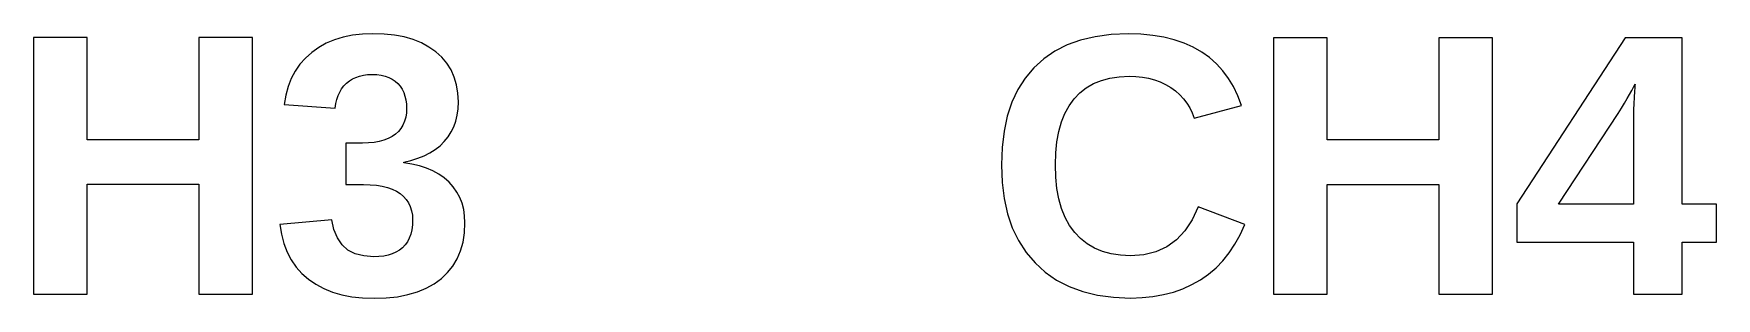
# Model space of a CAD drawing. Header units: metres. Extents: x -84 to 281, y -201 to 77.
# Drawn here: x 256.36 to 281.47, y -155.43 to -151.49 of the extents above; entities that cross this region are included whole.
import ezdxf

# ---------------------------------------------------------------- set-up
doc = ezdxf.new("R2010")
doc.units = ezdxf.units.M

msp = doc.modelspace()

# ---------------------------------------------------------------- linework, layer by layer
for p, q in [((257.163, -151.542), (256.363, -151.542)), ((256.363, -151.542), (256.363, -155.364)), ((257.163, -153.064), (257.163, -151.542)), ((259.629, -151.542), (258.829, -151.542)), ((258.829, -151.542), (258.829, -153.064)), ((259.629, -155.364), (259.629, -151.542)), ((260.729, -151.627), (260.616, -151.69)), ((260.851, -151.576), (260.729, -151.627)), ((260.981, -151.536), (260.851, -151.576)), ((261.121, -151.508), (260.981, -151.536)), ((261.269, -151.491), (261.121, -151.508)), ((261.426, -151.485), (261.269, -151.491)), ((261.592, -151.49), (261.426, -151.485)), ((261.747, -151.507), (261.592, -151.49)), ((261.891, -151.534), (261.747, -151.507)), ((262.025, -151.573), (261.891, -151.534)), ((262.148, -151.623), (262.025, -151.573)), ((262.261, -151.683), (262.148, -151.623)), ((271.984, -151.581), (271.783, -151.653)), ((272.203, -151.53), (271.984, -151.581)), ((272.44, -151.499), (272.203, -151.53)), ((272.695, -151.489), (272.44, -151.499)), ((272.882, -151.494), (272.695, -151.489)), ((273.059, -151.511), (272.882, -151.494)), ((273.225, -151.538), (273.059, -151.511)), ((273.382, -151.577), (273.225, -151.538)), ((273.528, -151.626), (273.382, -151.577)), ((273.664, -151.687), (273.528, -151.626)), ((275.663, -151.546), (274.863, -151.546)), ((274.863, -151.546), (274.863, -155.367)), ((275.663, -153.067), (275.663, -151.546)), ((278.129, -151.546), (277.329, -151.546)), ((277.329, -151.546), (277.329, -153.067)), ((278.129, -155.367), (278.129, -151.546)), ((280.107, -151.546), (278.493, -154.017)), ((280.959, -151.546), (280.107, -151.546)), ((280.959, -154.022), (280.959, -151.546)), ((260.417, -151.848), (260.335, -151.941)), ((260.512, -151.764), (260.417, -151.848)), ((260.616, -151.69), (260.512, -151.764)), ((262.363, -151.755), (262.261, -151.683)), ((262.452, -151.836), (262.363, -151.755)), ((262.528, -151.926), (262.452, -151.836)), ((271.434, -151.859), (271.287, -151.993)), ((271.6, -151.746), (271.434, -151.859)), ((271.783, -151.653), (271.6, -151.746)), ((273.79, -151.759), (273.664, -151.687)), ((273.906, -151.841), (273.79, -151.759)), ((274.012, -151.933), (273.906, -151.841)), ((260.265, -152.043), (260.206, -152.154)), ((260.335, -151.941), (260.265, -152.043)), ((261.121, -152.159), (261.172, -152.135)), ((261.172, -152.135), (261.226, -152.116)), ((261.226, -152.116), (261.285, -152.103)), ((261.285, -152.103), (261.346, -152.095)), ((261.346, -152.095), (261.412, -152.092)), ((261.412, -152.092), (261.482, -152.095)), ((261.482, -152.095), (261.546, -152.103)), ((261.546, -152.103), (261.606, -152.117)), ((261.606, -152.117), (261.661, -152.136)), ((261.661, -152.136), (261.711, -152.161)), ((262.59, -152.024), (262.528, -151.926)), ((262.638, -152.131), (262.59, -152.024)), ((262.673, -152.246), (262.638, -152.131)), ((271.287, -151.993), (271.158, -152.146)), ((272.422, -152.145), (272.561, -152.125)), ((272.561, -152.125), (272.711, -152.118)), ((272.711, -152.118), (272.81, -152.121)), ((272.81, -152.121), (272.906, -152.132)), ((272.906, -152.132), (272.998, -152.149)), ((274.107, -152.036), (274.012, -151.933)), ((274.192, -152.15), (274.107, -152.036)), ((260.16, -152.273), (260.125, -152.401)), ((260.206, -152.154), (260.16, -152.273)), ((260.905, -152.407), (260.929, -152.354)), ((260.929, -152.354), (260.958, -152.306)), ((260.958, -152.306), (260.992, -152.262)), ((260.992, -152.262), (261.031, -152.223)), ((261.031, -152.223), (261.074, -152.188)), ((261.074, -152.188), (261.121, -152.159)), ((261.711, -152.161), (261.756, -152.191)), ((261.756, -152.191), (261.796, -152.227)), ((261.796, -152.227), (261.831, -152.267)), ((261.831, -152.267), (261.86, -152.312)), ((261.86, -152.312), (261.885, -152.361)), ((261.885, -152.361), (261.903, -152.413)), ((262.694, -152.37), (262.673, -152.246)), ((262.701, -152.502), (262.694, -152.37)), ((271.049, -152.317), (270.96, -152.506)), ((271.158, -152.146), (271.049, -152.317)), ((271.888, -152.454), (271.973, -152.365)), ((271.973, -152.365), (272.069, -152.29)), ((272.069, -152.29), (272.176, -152.228)), ((272.176, -152.228), (272.294, -152.18)), ((272.294, -152.18), (272.422, -152.145)), ((272.998, -152.149), (273.086, -152.173)), ((273.086, -152.173), (273.171, -152.204)), ((273.171, -152.204), (273.251, -152.242)), ((273.251, -152.242), (273.328, -152.287)), ((273.328, -152.287), (273.399, -152.338)), ((273.399, -152.338), (273.463, -152.394)), ((274.266, -152.273), (274.192, -152.15)), ((274.33, -152.408), (274.266, -152.273)), ((280.139, -152.452), (280.175, -152.39)), ((280.175, -152.39), (280.207, -152.332)), ((280.207, -152.332), (280.234, -152.281)), ((280.234, -152.281), (280.257, -152.235)), ((280.247, -152.367), (280.244, -152.408)), ((280.249, -152.33), (280.247, -152.367)), ((280.251, -152.299), (280.249, -152.33)), ((280.253, -152.272), (280.251, -152.299)), ((280.255, -152.251), (280.253, -152.272)), ((280.257, -152.235), (280.255, -152.251)), ((260.125, -152.401), (260.102, -152.537)), ((260.102, -152.537), (260.864, -152.592)), ((260.864, -152.592), (260.873, -152.526)), ((260.873, -152.526), (260.887, -152.464)), ((260.887, -152.464), (260.905, -152.407)), ((261.903, -152.413), (261.917, -152.47)), ((261.917, -152.47), (261.925, -152.532)), ((261.927, -152.597), (261.924, -152.666)), ((261.925, -152.532), (261.927, -152.597)), ((262.683, -152.696), (262.696, -152.602)), ((262.696, -152.602), (262.701, -152.502)), ((270.96, -152.506), (270.89, -152.712)), ((271.75, -152.672), (271.813, -152.557)), ((271.813, -152.557), (271.888, -152.454)), ((273.463, -152.394), (273.521, -152.454)), ((273.521, -152.454), (273.571, -152.52)), ((273.571, -152.52), (273.614, -152.59)), ((273.614, -152.59), (273.65, -152.665)), ((273.679, -152.745), (274.384, -152.552)), ((274.384, -152.552), (274.33, -152.408)), ((280.002, -152.674), (280.052, -152.595)), ((280.052, -152.595), (280.098, -152.521)), ((280.098, -152.521), (280.139, -152.452)), ((280.234, -152.642), (280.233, -152.686)), ((280.235, -152.596), (280.234, -152.642)), ((280.237, -152.55), (280.235, -152.596)), ((280.239, -152.503), (280.237, -152.55)), ((280.242, -152.454), (280.239, -152.503)), ((280.244, -152.408), (280.242, -152.454)), ((261.843, -152.895), (261.806, -152.94)), ((261.873, -152.845), (261.843, -152.895)), ((261.897, -152.79), (261.873, -152.845)), ((261.914, -152.73), (261.897, -152.79)), ((261.924, -152.666), (261.914, -152.73)), ((262.593, -152.949), (262.632, -152.87)), ((262.632, -152.87), (262.662, -152.786)), ((262.662, -152.786), (262.683, -152.696)), ((270.89, -152.712), (270.841, -152.937)), ((271.658, -152.941), (271.698, -152.8)), ((271.698, -152.8), (271.75, -152.672)), ((273.65, -152.665), (273.679, -152.745)), ((279.115, -154.022), (280.002, -152.674)), ((280.233, -152.686), (280.232, -152.729)), ((280.232, -152.729), (280.232, -152.772)), ((280.232, -152.772), (280.232, -154.022)), ((258.829, -153.064), (257.163, -153.064)), ((261.268, -153.115), (261.019, -153.115)), ((261.019, -153.115), (261.019, -153.731)), ((261.359, -153.112), (261.268, -153.115)), ((261.443, -153.104), (261.359, -153.112)), ((261.52, -153.09), (261.443, -153.104)), ((261.59, -153.071), (261.52, -153.09)), ((261.654, -153.047), (261.59, -153.071)), ((261.711, -153.016), (261.654, -153.047)), ((261.762, -152.981), (261.711, -153.016)), ((261.806, -152.94), (261.762, -152.981)), ((262.426, -153.153), (262.49, -153.091)), ((262.49, -153.091), (262.546, -153.022)), ((262.546, -153.022), (262.593, -152.949)), ((270.841, -152.937), (270.811, -153.179)), ((271.613, -153.26), (271.63, -153.094)), ((271.63, -153.094), (271.658, -152.941)), ((277.329, -153.067), (275.663, -153.067)), ((261.884, -153.397), (261.993, -153.372)), ((261.884, -153.408), (261.884, -153.397)), ((261.993, -153.372), (262.095, -153.341)), ((262.095, -153.341), (262.189, -153.304)), ((262.189, -153.304), (262.276, -153.26)), ((262.276, -153.26), (262.355, -153.21)), ((262.355, -153.21), (262.426, -153.153)), ((270.811, -153.179), (270.801, -153.439)), ((271.607, -153.439), (271.613, -153.26)), ((262.005, -153.427), (261.884, -153.408)), ((262.119, -153.453), (262.005, -153.427)), ((262.224, -153.486), (262.119, -153.453)), ((262.32, -153.528), (262.224, -153.486)), ((262.409, -153.576), (262.32, -153.528)), ((262.489, -153.633), (262.409, -153.576)), ((262.561, -153.697), (262.489, -153.633)), ((270.801, -153.439), (270.811, -153.699)), ((271.613, -153.621), (271.607, -153.439)), ((271.63, -153.79), (271.613, -153.621)), ((257.163, -153.725), (258.829, -153.725)), ((257.163, -155.364), (257.163, -153.725)), ((258.829, -153.725), (258.829, -155.364)), ((261.019, -153.731), (261.285, -153.731)), ((261.285, -153.731), (261.385, -153.734)), ((261.385, -153.734), (261.478, -153.742)), ((261.478, -153.742), (261.563, -153.756)), ((261.563, -153.756), (261.642, -153.775)), ((261.642, -153.775), (261.712, -153.8)), ((261.712, -153.8), (261.776, -153.83)), ((261.776, -153.83), (261.833, -153.866)), ((261.833, -153.866), (261.881, -153.908)), ((262.624, -153.767), (262.561, -153.697)), ((262.677, -153.843), (262.624, -153.767)), ((262.721, -153.925), (262.677, -153.843)), ((270.811, -153.699), (270.842, -153.941)), ((271.66, -153.947), (271.63, -153.79)), ((275.663, -153.729), (277.329, -153.729)), ((275.663, -155.367), (275.663, -153.729)), ((277.329, -153.729), (277.329, -155.367)), ((261.881, -153.908), (261.923, -153.954)), ((261.923, -153.954), (261.957, -154.005)), ((261.957, -154.005), (261.983, -154.06)), ((261.983, -154.06), (262.002, -154.121)), ((262.002, -154.121), (262.013, -154.187)), ((262.755, -154.011), (262.721, -153.925)), ((262.779, -154.103), (262.755, -154.011)), ((262.793, -154.2), (262.779, -154.103)), ((270.842, -153.941), (270.894, -154.167)), ((271.701, -154.09), (271.66, -153.947)), ((271.754, -154.221), (271.701, -154.09)), ((273.736, -154.065), (273.646, -154.258)), ((274.433, -154.329), (273.736, -154.065)), ((278.493, -154.017), (278.493, -154.589)), ((280.232, -154.022), (279.115, -154.022)), ((281.469, -154.022), (280.959, -154.022)), ((281.469, -154.589), (281.469, -154.022)), ((260.813, -154.257), (260.037, -154.325)), ((260.037, -154.325), (260.061, -154.472)), ((260.843, -154.403), (260.813, -154.257)), ((262.014, -154.334), (262.005, -154.405)), ((262.013, -154.187), (262.017, -154.257)), ((262.017, -154.257), (262.014, -154.334)), ((262.791, -154.452), (262.798, -154.303)), ((262.798, -154.303), (262.793, -154.2)), ((270.894, -154.167), (270.965, -154.376)), ((270.965, -154.376), (271.058, -154.567)), ((271.819, -154.34), (271.754, -154.221)), ((271.896, -154.445), (271.819, -154.34)), ((273.646, -154.258), (273.539, -154.422)), ((274.365, -154.481), (274.433, -154.329)), ((260.061, -154.472), (260.097, -154.61)), ((260.097, -154.61), (260.146, -154.737)), ((260.894, -154.527), (260.843, -154.403)), ((260.964, -154.628), (260.894, -154.527)), ((261.053, -154.707), (260.964, -154.628)), ((261.905, -154.63), (261.865, -154.672)), ((261.939, -154.583), (261.905, -154.63)), ((261.967, -154.529), (261.939, -154.583)), ((261.989, -154.47), (261.967, -154.529)), ((262.005, -154.405), (261.989, -154.47)), ((262.733, -154.719), (262.769, -154.59)), ((262.769, -154.59), (262.791, -154.452)), ((271.058, -154.567), (271.171, -154.742)), ((271.983, -154.537), (271.896, -154.445)), ((272.082, -154.615), (271.983, -154.537)), ((272.19, -154.679), (272.082, -154.615)), ((273.413, -154.555), (273.269, -154.659)), ((273.539, -154.422), (273.413, -154.555)), ((274.202, -154.751), (274.287, -154.622)), ((274.287, -154.622), (274.365, -154.481)), ((278.493, -154.589), (280.232, -154.589)), ((280.232, -154.589), (280.232, -155.367)), ((280.959, -154.589), (281.469, -154.589)), ((280.959, -155.367), (280.959, -154.589)), ((260.146, -154.737), (260.206, -154.854)), ((260.206, -154.854), (260.28, -154.96)), ((261.162, -154.763), (261.053, -154.707)), ((261.291, -154.796), (261.162, -154.763)), ((261.439, -154.808), (261.291, -154.796)), ((261.515, -154.805), (261.439, -154.808)), ((261.586, -154.797), (261.515, -154.805)), ((261.652, -154.783), (261.586, -154.797)), ((261.712, -154.763), (261.652, -154.783)), ((261.768, -154.738), (261.712, -154.763)), ((261.819, -154.708), (261.768, -154.738)), ((261.865, -154.672), (261.819, -154.708)), ((262.618, -154.946), (262.683, -154.837)), ((262.683, -154.837), (262.733, -154.719)), ((271.171, -154.742), (271.304, -154.9)), ((271.304, -154.9), (271.457, -155.038)), ((272.31, -154.729), (272.19, -154.679)), ((272.439, -154.764), (272.31, -154.729)), ((272.579, -154.785), (272.439, -154.764)), ((272.73, -154.792), (272.579, -154.785)), ((272.928, -154.778), (272.73, -154.792)), ((273.108, -154.733), (272.928, -154.778)), ((273.269, -154.659), (273.108, -154.733)), ((274.004, -154.974), (274.107, -154.868)), ((274.107, -154.868), (274.202, -154.751)), ((260.28, -154.96), (260.365, -155.057)), ((260.365, -155.057), (260.463, -155.143)), ((260.463, -155.143), (260.572, -155.218)), ((262.339, -155.211), (262.446, -155.133)), ((262.446, -155.133), (262.539, -155.044)), ((262.539, -155.044), (262.618, -154.946)), ((271.457, -155.038), (271.626, -155.155)), ((271.626, -155.155), (271.813, -155.251)), ((273.645, -155.223), (273.773, -155.152)), ((273.773, -155.152), (273.893, -155.069)), ((273.893, -155.069), (274.004, -154.974)), ((256.363, -155.364), (257.163, -155.364)), ((258.829, -155.364), (259.629, -155.364)), ((260.572, -155.218), (260.691, -155.282)), ((260.691, -155.282), (260.821, -155.334)), ((260.821, -155.334), (260.96, -155.374)), ((260.96, -155.374), (261.111, -155.403)), ((261.111, -155.403), (261.271, -155.42)), ((261.622, -155.42), (261.79, -155.402)), ((261.79, -155.402), (261.945, -155.372)), ((261.945, -155.372), (262.088, -155.33)), ((262.088, -155.33), (262.22, -155.277)), ((262.22, -155.277), (262.339, -155.211)), ((271.813, -155.251), (272.016, -155.326)), ((272.016, -155.326), (272.237, -155.379)), ((272.237, -155.379), (272.475, -155.411)), ((272.9, -155.416), (273.063, -155.4)), ((273.063, -155.4), (273.219, -155.372)), ((273.219, -155.372), (273.368, -155.334)), ((273.368, -155.334), (273.51, -155.284)), ((273.51, -155.284), (273.645, -155.223)), ((274.863, -155.367), (275.663, -155.367)), ((277.329, -155.367), (278.129, -155.367)), ((280.232, -155.367), (280.959, -155.367)), ((261.271, -155.42), (261.442, -155.426)), ((261.442, -155.426), (261.622, -155.42)), ((272.475, -155.411), (272.73, -155.422)), ((272.73, -155.422), (272.9, -155.416))]:
    msp.add_line(p, q)

doc.saveas('drawing.dxf')
